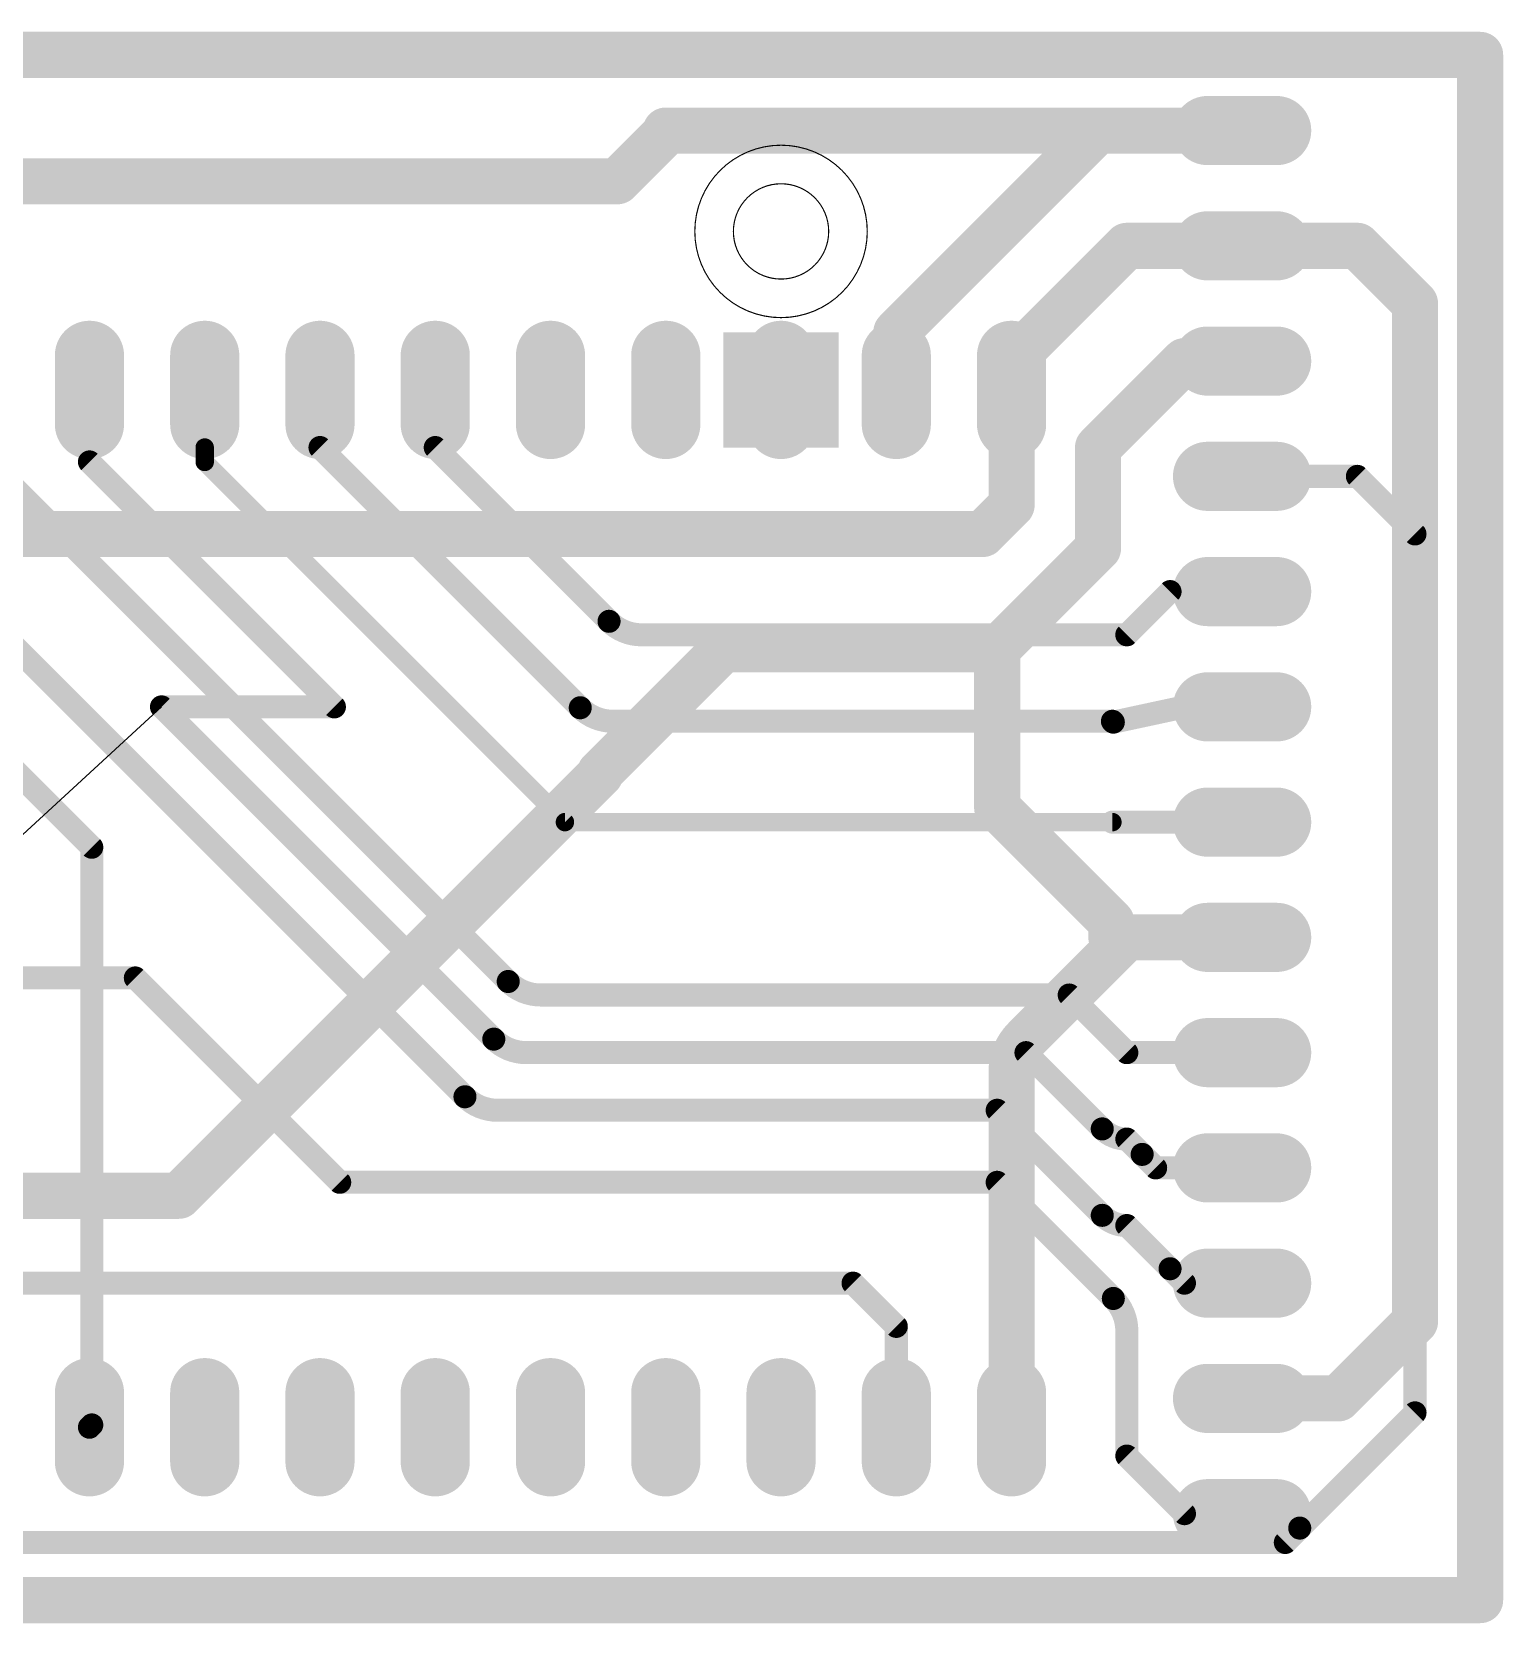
# Model space of a CAD drawing. Extents: x 22.8 to 117.5, y 33.1 to 68.2.
# Drawn here: x 85.09 to 117.51, y 33.15 to 68.22 of the extents above; entities that cross this region are included whole.
import ezdxf

# ---------------------------------------------------------------- set-up
doc = ezdxf.new("R2010")
doc.units = 0
for name, color, linetype in [('1', 22, 'CONTINUOUS'), ('16', 175, 'CONTINUOUS'), ('17', 82, 'CONTINUOUS'), ('19', 53, 'CONTINUOUS'), ('47', 253, 'CONTINUOUS')]:
    doc.layers.add(name, color=color, linetype=linetype)

# ---------------------------------------------------------------- blocks, each defined once
blk = doc.blocks.new('RECT')
blk.add_solid([(-0.5, -0.5), (0.5, -0.5), (-0.5, 0.5), (0.5, 0.5)])
blk = doc.blocks.new('LONGP100')
at = {"const_width": 1}
blk.add_lwpolyline([(-0.5, 0), (0.5, 0)], dxfattribs=at)
at = {"const_width": 0.5}
for points in [[(-0.5, 0.25, 1), (-0.5, -0.25)], [(0.5, -0.25, 1), (0.5, 0.25)]]:
    blk.add_lwpolyline(points, format="xyb", dxfattribs=at)

msp = doc.modelspace()

# ---------------------------------------------------------------- linework, layer by layer
at = {"layer": '1'}
for points, const_width in [([(108.585, 66.04), (111.76, 66.04)], 1.016), ([(111.76, 63.5), (109.22, 63.5)], 1.016), ([(114.3, 63.5), (111.76, 63.5)], 1.016), ([(114.3, 63.5), (115.2724, 62.5276)], 1.016), ([(115.2724, 62.5276), (115.57, 62.23)], 1.016), ([(115.2724, 62.5276), (115.57, 62.23)], 1.016), ([(115.57, 62.23), (115.57, 39.7908)], 1.016), ([(108.585, 59.055), (110.49, 60.96)], 1.016), ([(110.49, 60.96), (111.76, 60.96)], 1.016), ([(108.585, 56.8325), (108.585, 59.055)], 1.016), ([(111.76, 58.42), (113.9825, 58.42)], 0.508), ([(106.045, 57.15), (49.9995, 57.15)], 1.016), ([(106.3625, 54.61), (108.585, 56.8325)], 1.016), ([(109.22, 54.9275), (110.1725, 55.88)], 0.508), ([(111.76, 55.88), (110.1725, 55.88)], 0.508), ([(80.9701, 55.687), (86.4108, 50.2463)], 0.508), ([(99.06, 53.34), (100.33, 54.61)], 1.016), ([(100.33, 54.61), (106.3625, 54.61)], 1.016), ([(106.3625, 51.1175), (106.3625, 54.61)], 1.016), ([(97.6122, 51.8922), (99.06, 53.34)], 1.016), ([(87.9475, 53.34), (91.7575, 53.34)], 0.508), ([(108.9224, 53.0026), (110.49, 53.34)], 0.508), ([(110.49, 53.34), (111.76, 53.34)], 0.508), ([(108.9224, 53.0026), (108.9025, 53.0225)], 0.508), ([(97.6122, 51.8465), (88.331, 42.5653)], 1.016), ([(97.6122, 51.8465), (97.6122, 51.8922)], 1.016), ([(108.8796, 48.6004), (106.3625, 51.1175)], 1.016), ([(108.9025, 50.8), (110.8075, 50.8)], 0.508), ([(110.8075, 50.8), (111.2283, 50.8)], 0.508), ([(111.76, 50.8), (111.2283, 50.8)], 0.508), ([(86.4108, 50.2463), (86.4108, 44.4856)], 0.508), ([(108.8796, 48.26), (108.8796, 48.6004)], 1.016), ([(106.9776, 46.0176), (109.22, 48.26)], 1.016), ([(109.22, 48.26), (108.8796, 48.26)], 1.016), ([(111.76, 48.26), (109.22, 48.26)], 1.016), ([(111.76, 45.72), (109.22, 45.72)], 0.508), ([(106.68, 40.64), (106.68, 45.2992)], 1.016), ([(109.5574, 43.4776), (109.22, 43.815)], 0.508), ([(109.5574, 43.4776), (109.855, 43.18)], 0.508), ([(109.855, 43.18), (111.76, 43.18)], 0.508), ([(88.331, 42.5653), (80.33, 42.5653)], 1.016), ([(109.22, 41.91), (110.1725, 40.9575)], 0.508), ([(110.1725, 40.9575), (110.49, 40.64)], 0.508), ([(103.1875, 40.64), (53.34, 40.64)], 0.508), ([(104.14, 39.6875), (103.1875, 40.64)], 0.508), ([(110.49, 40.64), (110.9108, 40.64)], 0.508), ([(111.76, 40.64), (110.9108, 40.64)], 0.508), ([(115.57, 39.7908), (113.8792, 38.1)], 1.016), ([(104.14, 37.465), (104.14, 39.6875)], 0.508), ([(111.76, 38.1), (113.8792, 38.1)], 1.016), ([(109.22, 36.83), (110.49, 35.56)], 0.508), ([(110.49, 35.56), (110.9108, 35.56)], 0.508), ([(111.76, 35.56), (110.9108, 35.56)], 0.508)]:
    msp.add_lwpolyline(points, dxfattribs=dict(at, const_width=const_width))
for points, const_width in [([(108.585, 66.294, 1), (108.585, 65.786)], 0.508), ([(111.76, 65.786, 1), (111.76, 66.294)], 0.508), ([(109.22, 63.754, 1), (109.22, 63.246)], 0.508), ([(111.76, 63.754, 1), (111.76, 63.246)], 0.508), ([(111.76, 63.246, 1), (111.76, 63.754)], 0.508), ([(114.4796, 63.6796, 1), (114.1204, 63.3204)], 0.508), ([(114.3, 63.246, 1), (114.3, 63.754)], 0.508), ([(115.452, 62.7072, 1), (115.0928, 62.348)], 0.508), ([(115.452, 62.7072, 1), (115.0928, 62.348)], 0.508), ([(115.0928, 62.348, 1), (115.452, 62.7072)], 0.508), ([(115.824, 62.23, 1), (115.316, 62.23)], 0.508), ([(115.3904, 62.0504, 1), (115.7496, 62.4096)], 0.508), ([(115.3904, 62.0504, 1), (115.7496, 62.4096)], 0.508), ([(110.49, 61.214, 1), (110.49, 60.706)], 0.508), ([(110.6696, 60.7804, 1), (110.3104, 61.1396)], 0.508), ([(111.76, 60.706, 1), (111.76, 61.214)], 0.508), ([(108.839, 59.055, 1), (108.331, 59.055)], 0.508), ([(108.4054, 59.2346, 1), (108.7646, 58.8754)], 0.508), ([(111.76, 58.547, 1), (111.76, 58.293)], 0.254), ([(113.9825, 58.293, 1), (113.9825, 58.547)], 0.254), ([(106.045, 56.896, 1), (106.045, 57.404)], 0.508), ([(108.7646, 56.6529, 1), (108.4054, 57.0121)], 0.508), ([(108.331, 56.8325, 1), (108.839, 56.8325)], 0.508), ([(110.1725, 56.007, 1), (110.1725, 55.753)], 0.254), ([(110.2623, 55.7902, 1), (110.0827, 55.9698)], 0.254), ([(111.76, 55.753, 1), (111.76, 56.007)], 0.254), ([(100.33, 54.864, 1), (100.33, 54.356)], 0.508), ([(100.5096, 54.4304, 1), (100.1504, 54.7896)], 0.508), ([(106.6165, 54.61, 1), (106.1085, 54.61)], 0.508), ([(106.3625, 54.356, 1), (106.3625, 54.864)], 0.508), ([(109.1302, 55.0173, 1), (109.3098, 54.8377)], 0.254), ([(106.1829, 54.7896, 1), (106.5421, 54.4304)], 0.508), ([(98.8804, 53.5196, 1), (99.2396, 53.1604)], 0.508), ([(99.2396, 53.1604, 1), (98.8804, 53.5196)], 0.508), ([(87.9475, 53.467, 1), (87.9475, 53.213)], 0.254), ([(91.7575, 53.213, 1), (91.7575, 53.467)], 0.254), ([(110.49, 53.467, 1), (110.49, 53.213)], 0.254), ([(110.5167, 53.2158, 1), (110.4633, 53.4642)], 0.254), ([(111.76, 53.213, 1), (111.76, 53.467)], 0.254), ([(108.9923, 53.1123, 1), (108.8127, 52.9327)], 0.254), ([(108.8957, 53.1267, 1), (108.9491, 52.8784)], 0.254), ([(108.8326, 52.9128, 1), (109.0122, 53.0924)], 0.254), ([(97.8662, 51.8922, 1), (97.3582, 51.8922)], 0.508), ([(97.4326, 52.0718, 1), (97.7918, 51.7126)], 0.508), ([(97.7918, 51.6669, 1), (97.4326, 52.0261)], 0.508), ([(97.3582, 51.8465, 1), (97.8662, 51.8465)], 0.508), ([(106.5421, 51.2971, 1), (106.1829, 50.9379)], 0.508), ([(106.1085, 51.1175, 1), (106.6165, 51.1175)], 0.508), ([(108.9025, 50.927, 1), (108.9025, 50.673)], 0.254), ([(110.8075, 50.927, 1), (110.8075, 50.673)], 0.254), ([(110.8075, 50.673, 1), (110.8075, 50.927)], 0.254), ([(111.2283, 50.927, 1), (111.2283, 50.673)], 0.254), ([(111.2283, 50.673, 1), (111.2283, 50.927)], 0.254), ([(111.76, 50.673, 1), (111.76, 50.927)], 0.254), ([(86.5378, 50.2463, 1), (86.2838, 50.2463)], 0.254), ([(86.321, 50.1565, 1), (86.5006, 50.3361)], 0.254), ([(109.1336, 48.6004, 1), (108.6256, 48.6004)], 0.508), ([(108.8796, 48.514, 1), (108.8796, 48.006)], 0.508), ([(108.7, 48.4208, 1), (109.0592, 48.78)], 0.508), ([(109.22, 48.514, 1), (109.22, 48.006)], 0.508), ([(109.3996, 48.0804, 1), (109.0404, 48.4396)], 0.508), ([(109.22, 48.006, 1), (109.22, 48.514)], 0.508), ([(111.76, 48.006, 1), (111.76, 48.514)], 0.508), ([(108.6256, 48.26, 1), (109.1336, 48.26)], 0.508), ([(106.9776, 46.0176, 0.1989), (106.68, 45.2992)], 1.016), ([(106.798, 46.1972, 1), (107.1572, 45.838)], 0.508), ([(107.1572, 45.838, 1), (106.798, 46.1972)], 0.508), ([(109.22, 45.847, 1), (109.22, 45.593)], 0.254), ([(111.76, 45.593, 1), (111.76, 45.847)], 0.254), ([(106.934, 45.2992, 1), (106.426, 45.2992)], 0.508), ([(106.426, 45.2992, 1), (106.934, 45.2992)], 0.508), ([(86.2838, 44.4856, 1), (86.5378, 44.4856)], 0.254), ([(109.3098, 43.9048, 1), (109.1302, 43.7252)], 0.254), ([(109.6472, 43.5674, 1), (109.4676, 43.3878)], 0.254), ([(109.4676, 43.3878, 1), (109.6472, 43.5674)], 0.254), ([(109.855, 43.307, 1), (109.855, 43.053)], 0.254), ([(109.7652, 43.0902, 1), (109.9448, 43.2698)], 0.254), ([(111.76, 43.053, 1), (111.76, 43.307)], 0.254), ([(88.1514, 42.7449, 1), (88.5106, 42.3857)], 0.508), ([(88.331, 42.3113, 1), (88.331, 42.8193)], 0.508), ([(109.3098, 41.9998, 1), (109.1302, 41.8202)], 0.254), ([(110.2623, 41.0473, 1), (110.0827, 40.8677)], 0.254), ([(110.0827, 40.8677, 1), (110.2623, 41.0473)], 0.254), ([(103.2773, 40.7298, 1), (103.0977, 40.5502)], 0.254), ([(103.1875, 40.513, 1), (103.1875, 40.767)], 0.254), ([(106.426, 40.64, 1), (106.934, 40.64)], 0.508), ([(110.49, 40.767, 1), (110.49, 40.513)], 0.254), ([(110.4002, 40.5502, 1), (110.5798, 40.7298)], 0.254), ([(110.9108, 40.767, 1), (110.9108, 40.513)], 0.254), ([(110.9108, 40.513, 1), (110.9108, 40.767)], 0.254), ([(111.76, 40.513, 1), (111.76, 40.767)], 0.254), ([(115.316, 39.7908, 1), (115.824, 39.7908)], 0.508), ([(115.7496, 39.6112, 1), (115.3904, 39.9704)], 0.508), ([(104.267, 39.6875, 1), (104.013, 39.6875)], 0.254), ([(104.0502, 39.5977, 1), (104.2298, 39.7773)], 0.254), ([(111.76, 38.354, 1), (111.76, 37.846)], 0.508), ([(113.8792, 37.846, 1), (113.8792, 38.354)], 0.508), ([(113.6996, 38.2796, 1), (114.0588, 37.9204)], 0.508), ([(104.013, 37.465, 1), (104.267, 37.465)], 0.254), ([(109.3098, 36.9198, 1), (109.1302, 36.7402)], 0.254), ([(110.49, 35.687, 1), (110.49, 35.433)], 0.254), ([(110.4002, 35.4702, 1), (110.5798, 35.6498)], 0.254), ([(110.9108, 35.687, 1), (110.9108, 35.433)], 0.254), ([(110.9108, 35.433, 1), (110.9108, 35.687)], 0.254), ([(111.76, 35.433, 1), (111.76, 35.687)], 0.254)]:
    msp.add_lwpolyline(points, format="xyb", dxfattribs=dict(at, const_width=const_width))
at = {"layer": '16'}
for points, const_width in [([(99.06, 65.9892), (97.9932, 64.9224)], 1.016), ([(108.585, 66.04), (99.06, 66.04)], 1.016), ([(99.06, 66.04), (99.06, 65.9892)], 1.016), ([(104.14, 61.595), (108.585, 66.04)], 1.016), ([(97.9932, 64.9224), (50.9651, 64.9224)], 1.016), ([(106.68, 60.96), (109.22, 63.5)], 1.016), ([(104.14, 60.325), (104.14, 61.595)], 1.016), ([(106.68, 60.325), (106.68, 60.96)], 1.016), ([(106.68, 60.325), (106.5457, 59.6534)], 1.016), ([(106.68, 57.785), (106.68, 60.325)], 1.016), ([(86.36, 58.7375), (86.36, 60.325)], 0.508), ([(88.9, 59.055), (88.9, 60.325)], 0.508), ([(91.44, 59.055), (91.44, 60.325)], 0.508), ([(93.98, 59.055), (93.98, 60.325)], 0.508), ([(106.68, 59.7877), (106.5457, 59.6534)], 1.016), ([(95.5874, 47.2876), (83.82, 59.055)], 0.508), ([(97.1749, 53.3201), (91.44, 59.055)], 0.508), ([(97.8099, 55.2251), (93.98, 59.055)], 0.508), ([(91.7575, 53.34), (86.36, 58.7375)], 0.508), ([(88.9, 59.055), (88.9, 58.7375)], 0.4064), ([(88.9, 58.7375), (96.8375, 50.8)], 0.4064), ([(113.9825, 58.42), (114.3, 58.42)], 0.508), ([(114.3, 58.42), (115.57, 57.15)], 0.508), ([(94.6349, 44.7476), (81.28, 58.1025)], 0.508), ([(106.045, 57.15), (106.68, 57.785)], 1.016), ([(115.57, 57.15), (115.57, 37.7825)], 0.508), ([(107.6325, 54.9275), (98.5283, 54.9275)], 0.508), ([(107.6325, 54.9275), (109.22, 54.9275)], 0.508), ([(95.2699, 46.0176), (87.9475, 53.34)], 0.508), ([(108.9025, 53.0225), (97.8933, 53.0225)], 0.508), ([(96.8375, 50.8), (108.9025, 50.8)], 0.4064), ([(87.3709, 47.3659), (80.9041, 47.3659)], 0.508), ([(91.8743, 42.8625), (87.3709, 47.3659)], 0.508), ([(107.95, 46.99), (96.3058, 46.99)], 0.508), ([(109.22, 45.72), (107.95, 46.99)], 0.508), ([(106.9975, 45.72), (95.9883, 45.72)], 0.508), ([(108.678, 44.0395), (106.9975, 45.72)], 0.508), ([(86.4108, 44.4856), (86.4108, 37.5158)], 0.508), ([(106.3625, 44.45), (95.3533, 44.45)], 0.508), ([(108.678, 42.1345), (106.3625, 44.45)], 0.508), ([(106.3625, 42.8625), (91.8743, 42.8625)], 0.508), ([(108.9224, 40.3026), (106.3625, 42.8625)], 0.508), ([(106.68, 37.465), (106.68, 40.64)], 1.016), ([(109.22, 36.83), (109.22, 39.5842)], 0.508), ([(115.57, 37.7825), (113.03, 35.2425)], 0.508), ([(86.4108, 37.5158), (86.36, 37.465)], 0.508), ([(113.03, 35.2425), (112.7125, 34.925)], 0.508), ([(112.7125, 34.925), (73.3425, 34.925)], 0.508)]:
    msp.add_lwpolyline(points, dxfattribs=dict(at, const_width=const_width))
for points, const_width in [([(99.06, 66.294, 1), (99.06, 65.786)], 0.508), ([(99.314, 66.04, 1), (98.806, 66.04)], 0.508), ([(99.2396, 65.8096, 1), (98.8804, 66.1688)], 0.508), ([(108.7646, 65.8604, 1), (108.4054, 66.2196)], 0.508), ([(108.585, 65.786, 1), (108.585, 66.294)], 0.508), ([(98.806, 65.9892, 1), (99.314, 65.9892)], 0.508), ([(97.8136, 65.102, 1), (98.1728, 64.7428)], 0.508), ([(97.9932, 64.6684, 1), (97.9932, 65.1764)], 0.508), ([(109.3996, 63.3204, 1), (109.0404, 63.6796)], 0.508), ([(104.394, 61.595, 1), (103.886, 61.595)], 0.508), ([(103.9604, 61.7746, 1), (104.3196, 61.4154)], 0.508), ([(106.934, 60.96, 1), (106.426, 60.96)], 0.508), ([(106.5004, 61.1396, 1), (106.8596, 60.7804)], 0.508), ([(106.934, 60.325, 1), (106.426, 60.325)], 0.508), ([(106.9291, 60.2752, 1), (106.4309, 60.3748)], 0.508), ([(86.487, 60.325, 1), (86.233, 60.325)], 0.254), ([(89.027, 60.325, 1), (88.773, 60.325)], 0.254), ([(91.567, 60.325, 1), (91.313, 60.325)], 0.254), ([(94.107, 60.325, 1), (93.853, 60.325)], 0.254), ([(103.886, 60.325, 1), (104.394, 60.325)], 0.508), ([(106.426, 60.325, 1), (106.934, 60.325)], 0.508), ([(106.3661, 59.833, 1), (106.7253, 59.4738)], 0.508), ([(106.8596, 59.6081, 1), (106.5004, 59.9673)], 0.508), ([(106.2966, 59.7032, 1), (106.7947, 59.6036)], 0.508), ([(91.5298, 59.1448, 1), (91.3502, 58.9652)], 0.254), ([(94.0698, 59.1448, 1), (93.8902, 58.9652)], 0.254), ([(86.4498, 58.8273, 1), (86.2702, 58.6477)], 0.254), ([(88.773, 59.055, 1), (89.027, 59.055)], 0.254), ([(89.0016, 59.055, 1), (88.7984, 59.055)], 0.2032), ([(88.9718, 58.8093, 1), (88.8282, 58.6657)], 0.2032), ([(91.313, 59.055, 1), (91.567, 59.055)], 0.254), ([(93.853, 59.055, 1), (94.107, 59.055)], 0.254), ([(86.233, 58.7375, 1), (86.487, 58.7375)], 0.254), ([(88.7984, 58.7375, 1), (89.0016, 58.7375)], 0.2032), ([(113.9825, 58.547, 1), (113.9825, 58.293)], 0.254), ([(114.3898, 58.5098, 1), (114.2102, 58.3302)], 0.254), ([(114.3, 58.293, 1), (114.3, 58.547)], 0.254), ([(106.8596, 57.6054, 1), (106.5004, 57.9646)], 0.508), ([(106.426, 57.785, 1), (106.934, 57.785)], 0.508), ([(105.8654, 57.3296, 1), (106.2246, 56.9704)], 0.508), ([(115.697, 57.15, 1), (115.443, 57.15)], 0.254), ([(115.4802, 57.0602, 1), (115.6598, 57.2398)], 0.254), ([(97.8099, 55.2251, 0.1989), (98.5283, 54.9275)], 0.508), ([(97.8997, 55.3149, 1), (97.7201, 55.1353)], 0.254), ([(97.7201, 55.1353, 1), (97.8997, 55.3149)], 0.254), ([(98.5283, 55.0545, 1), (98.5283, 54.8005)], 0.254), ([(98.5283, 54.8005, 1), (98.5283, 55.0545)], 0.254), ([(107.6325, 55.0545, 1), (107.6325, 54.8005)], 0.254), ([(107.6325, 54.8005, 1), (107.6325, 55.0545)], 0.254), ([(109.22, 54.8005, 1), (109.22, 55.0545)], 0.254), ([(88.0373, 53.4298, 1), (87.8577, 53.2502)], 0.254), ([(91.6677, 53.2502, 1), (91.8473, 53.4298)], 0.254), ([(97.1749, 53.3201, 0.1989), (97.8933, 53.0225)], 0.508), ([(97.2647, 53.4099, 1), (97.0851, 53.2303)], 0.254), ([(97.0851, 53.2303, 1), (97.2647, 53.4099)], 0.254), ([(97.8933, 53.1495, 1), (97.8933, 52.8955)], 0.254), ([(97.8933, 52.8955, 1), (97.8933, 53.1495)], 0.254), ([(108.9025, 52.8955, 1), (108.9025, 53.1495)], 0.254), ([(96.8375, 50.9016, 1), (96.8375, 50.6984)], 0.2032), ([(96.7657, 50.7282, 1), (96.9093, 50.8718)], 0.2032), ([(108.9025, 50.6984, 1), (108.9025, 50.9016)], 0.2032), ([(87.4607, 47.4557, 1), (87.2811, 47.2761)], 0.254), ([(87.3709, 47.2389, 1), (87.3709, 47.4929)], 0.254), ([(95.5874, 47.2876, 0.1989), (96.3058, 46.99)], 0.508), ([(95.6772, 47.3774, 1), (95.4976, 47.1978)], 0.254), ([(95.4976, 47.1978, 1), (95.6772, 47.3774)], 0.254), ([(96.3058, 47.117, 1), (96.3058, 46.863)], 0.254), ([(96.3058, 46.863, 1), (96.3058, 47.117)], 0.254), ([(108.0398, 47.0798, 1), (107.8602, 46.9002)], 0.254), ([(107.95, 46.863, 1), (107.95, 47.117)], 0.254), ([(95.2699, 46.0176, 0.1989), (95.9883, 45.72)], 0.508), ([(95.3597, 46.1074, 1), (95.1801, 45.9278)], 0.254), ([(95.1801, 45.9278, 1), (95.3597, 46.1074)], 0.254), ([(95.9883, 45.847, 1), (95.9883, 45.593)], 0.254), ([(95.9883, 45.593, 1), (95.9883, 45.847)], 0.254), ([(107.0873, 45.8098, 1), (106.9077, 45.6302)], 0.254), ([(106.9975, 45.593, 1), (106.9975, 45.847)], 0.254), ([(109.1302, 45.6302, 1), (109.3098, 45.8098)], 0.254), ([(94.6349, 44.7476, 0.1989), (95.3533, 44.45)], 0.508), ([(94.7247, 44.8374, 1), (94.5451, 44.6578)], 0.254), ([(94.5451, 44.6578, 1), (94.7247, 44.8374)], 0.254), ([(86.5378, 44.4856, 1), (86.2838, 44.4856)], 0.254), ([(95.3533, 44.577, 1), (95.3533, 44.323)], 0.254), ([(95.3533, 44.323, 1), (95.3533, 44.577)], 0.254), ([(106.4523, 44.5398, 1), (106.2727, 44.3602)], 0.254), ([(106.3625, 44.323, 1), (106.3625, 44.577)], 0.254), ([(108.678, 44.0395, 0.1989), (109.22, 43.815)], 0.508), ([(108.7678, 44.1293, 1), (108.5882, 43.9497)], 0.254), ([(108.5882, 43.9497, 1), (108.7678, 44.1293)], 0.254), ([(109.22, 43.688, 1), (109.22, 43.942)], 0.254), ([(91.8743, 42.9895, 1), (91.8743, 42.7355)], 0.254), ([(91.7845, 42.7727, 1), (91.9641, 42.9523)], 0.254), ([(106.4523, 42.9523, 1), (106.2727, 42.7727)], 0.254), ([(106.3625, 42.7355, 1), (106.3625, 42.9895)], 0.254), ([(108.678, 42.1345, 0.1989), (109.22, 41.91)], 0.508), ([(108.7678, 42.2243, 1), (108.5882, 42.0447)], 0.254), ([(108.5882, 42.0447, 1), (108.7678, 42.2243)], 0.254), ([(109.22, 41.783, 1), (109.22, 42.037)], 0.254), ([(106.934, 40.64, 1), (106.426, 40.64)], 0.508), ([(109.22, 39.5842, 0.1989), (108.9224, 40.3026)], 0.508), ([(109.0122, 40.3924, 1), (108.8326, 40.2128)], 0.254), ([(108.8326, 40.2128, 1), (109.0122, 40.3924)], 0.254), ([(109.347, 39.5842, 1), (109.093, 39.5842)], 0.254), ([(109.093, 39.5842, 1), (109.347, 39.5842)], 0.254), ([(115.443, 37.7825, 1), (115.697, 37.7825)], 0.254), ([(115.6598, 37.6927, 1), (115.4802, 37.8723)], 0.254), ([(86.2702, 37.5548, 1), (86.4498, 37.3752)], 0.254), ([(86.2838, 37.5158, 1), (86.5378, 37.5158)], 0.254), ([(86.5006, 37.426, 1), (86.321, 37.6056)], 0.254), ([(106.426, 37.465, 1), (106.934, 37.465)], 0.508), ([(109.093, 36.83, 1), (109.347, 36.83)], 0.254), ([(112.9402, 35.3323, 1), (113.1198, 35.1527)], 0.254), ([(113.1198, 35.1527, 1), (112.9402, 35.3323)], 0.254), ([(112.6227, 35.0148, 1), (112.8023, 34.8352)], 0.254), ([(112.7125, 34.798, 1), (112.7125, 35.052)], 0.254)]:
    msp.add_lwpolyline(points, format="xyb", dxfattribs=dict(at, const_width=const_width))
at = {"layer": '19'}
msp.add_line((76.2, 42.545), (87.9475, 53.34), dxfattribs=at)
at = {"layer": '47', "const_width": 1.016}
for points in [[(117.0051, 67.7079), (23.3426, 67.7079)], [(117.0051, 33.655), (117.0051, 67.7079)], [(23.3426, 33.655), (117.0051, 33.655)]]:
    msp.add_lwpolyline(points, dxfattribs=at)
at = {"layer": '47'}
for points, const_width in [([(117.2591, 67.7079, 1), (116.7511, 67.7079)], 0.508), ([(117.0051, 67.4539, 1), (117.0051, 67.9619)], 0.508), ([(101.6, 61.9175, 1), (101.6, 65.7175, 1), (101.6, 61.9175)], 0.0254), ([(101.6, 62.7675, 1), (101.6, 64.8675, 1), (101.6, 62.7675)], 0.0254), ([(117.0051, 33.401, 1), (117.0051, 33.909)], 0.508), ([(116.7511, 33.655, 1), (117.2591, 33.655)], 0.508)]:
    msp.add_lwpolyline(points, format="xyb", dxfattribs=dict(at, const_width=const_width))

# ---------------------------------------------------------------- block references
at = {"layer": '17', "xscale": 1.524, "yscale": 1.524}
for p in [(111.76, 66.04), (111.76, 66.04), (111.76, 63.5), (111.76, 63.5), (111.76, 60.96), (111.76, 60.96), (111.76, 58.42), (111.76, 58.42), (111.76, 55.88), (111.76, 55.88), (111.76, 53.34), (111.76, 53.34), (111.76, 50.8), (111.76, 50.8), (111.76, 48.26), (111.76, 48.26), (111.76, 45.72), (111.76, 45.72), (111.76, 43.18), (111.76, 43.18), (111.76, 40.64), (111.76, 40.64), (111.76, 38.1), (111.76, 38.1), (111.76, 35.56), (111.76, 35.56)]:
    msp.add_blockref('LONGP100', p, dxfattribs=at)
for p, rotation in [((86.36, 60.325), 270), ((86.36, 60.325), 270), ((88.9, 60.325), 270), ((88.9, 60.325), 270), ((91.44, 60.325), 270), ((91.44, 60.325), 270), ((93.98, 60.325), 270), ((93.98, 60.325), 270), ((96.52, 60.325), 270), ((96.52, 60.325), 270), ((99.06, 60.325), 270), ((99.06, 60.325), 270), ((101.6, 60.325), 270), ((101.6, 60.325), 270), ((104.14, 60.325), 270), ((104.14, 60.325), 270), ((106.68, 60.325), 270), ((106.68, 60.325), 270), ((86.36, 37.465), 90), ((86.36, 37.465), 90), ((88.9, 37.465), 90), ((88.9, 37.465), 90), ((91.44, 37.465), 90), ((91.44, 37.465), 90), ((93.98, 37.465), 90), ((93.98, 37.465), 90), ((96.52, 37.465), 90), ((96.52, 37.465), 90), ((99.06, 37.465), 90), ((99.06, 37.465), 90), ((101.6, 37.465), 90), ((101.6, 37.465), 90), ((104.14, 37.465), 90), ((104.14, 37.465), 90), ((106.68, 37.465), 90), ((106.68, 37.465), 90)]:
    msp.add_blockref('LONGP100', p, dxfattribs=dict(at, rotation=rotation))
at = {"layer": '47', "xscale": 2.54, "yscale": 2.54}
msp.add_blockref('RECT', (101.6, 60.325), dxfattribs=at)

doc.saveas('drawing.dxf')
